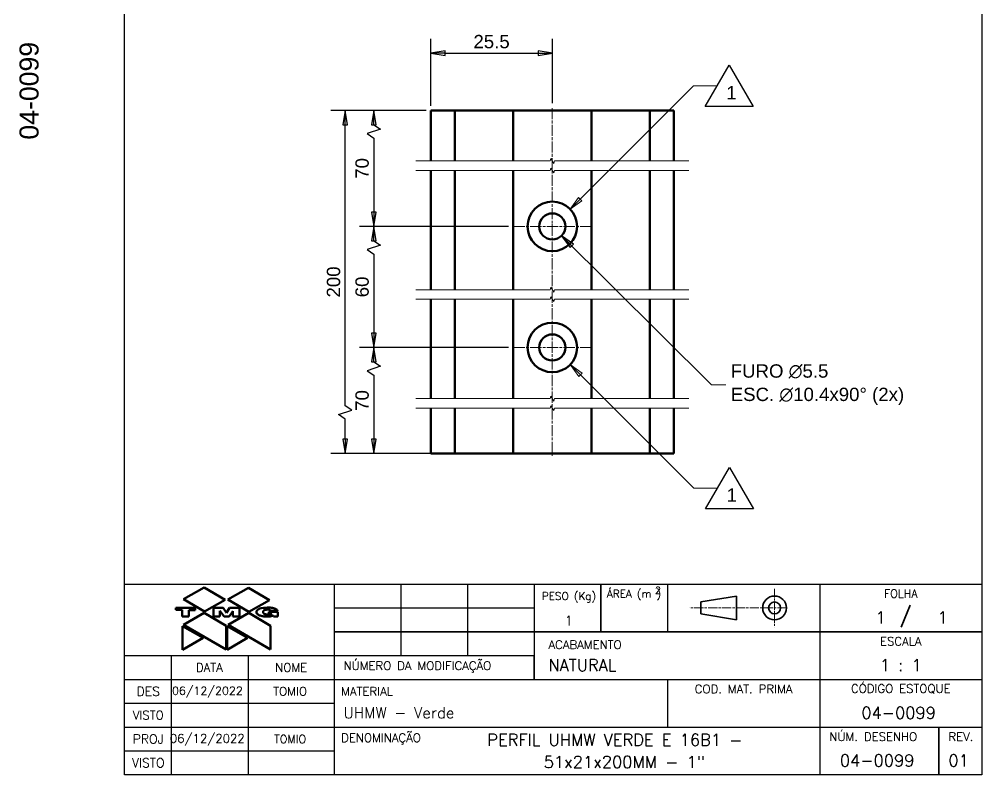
# Model space of a CAD drawing. Header units: millimetres. Extents: x 3 to 205, y 5 to 292.
# Drawn here: x 2.9 to 205, y 5 to 163.5 of the extents above; entities that cross this region are included whole.
import ezdxf
from ezdxf.enums import TextEntityAlignment as Align

# ---------------------------------------------------------------- set-up
doc = ezdxf.new("R2010")
doc.units = ezdxf.units.MM
doc.linetypes.add('CHAIN', pattern=[0.7087, 0.4724, -0.0591, 0.1181, -0.0591])
doc.linetypes.add('LONG_DASH_DOTTED', pattern=[0.3543, 0.2362, -0.0295, 0.0591, -0.0295])
for name, color, linetype, lineweight in [('BORDA', 7, 'Continuous', 25), ('COTAS', 7, 'Continuous', 25), ('LEGENDA', 7, 'Continuous', 35)]:
    doc.layers.add(name, color=color, linetype=linetype, lineweight=lineweight)
for name, color, linetype, lineweight, true_color in [('CENTRO', 5, 'LONG_DASH_DOTTED', 9, 0x0000ff), ('CENTRO - LAT', 5, 'LONG_DASH_DOTTED', 9, 0x0000ff), ('CONTORNO', 1, 'Continuous', 50, 0xff0000), ('RUPTURA', 5, 'Continuous', 9, 0x0000ff)]:
    doc.layers.add(name, color=color, linetype=linetype, lineweight=lineweight, true_color=true_color)
doc.styles.add('Estilo de texto47', font='Simplex.shx')
doc.styles.add('Estilo de texto49', font='Simplex.shx')
doc.styles.add('Estilo de texto51', font='Simplex.shx')
doc.styles.add('Estilo de texto54', font='arial.ttf')
doc.styles.add('Estilo de texto58', font='Simplex.shx')
doc.styles.add('Estilo de texto83', font='Simplex.shx')
doc.styles.add('SELGRON - COTAS', font='arial.ttf')
doc.styles.add('SELGRON - LEGENDA', font='Simplex.shx')
doc.dimstyles.new('Selgron', dxfattribs={"dimtxt": 2.8, "dimasz": 3, "dimexe": 3, "dimexo": 1, "dimgap": 1, "dimtad": 1, "dimtoh": 1, "dimdec": 1, "dimdsep": 46, "dimtxsty": 'SELGRON - COTAS', "dimblk": 'Filled-1', "dimcen": 0.09, "dimdle": 12, "dimclrd": 256, "dimclre": 256, "dimclrt": 7, "dimazin": 3, "dimtfac": 0.678571, "dimtmove": 0, "dimatfit": 3, "dimldrblk": 'Filled-1', "dimfxl": 0, "dimtolj": 1, "dimlwd": 25, "dimlwe": 25, "dimarcsym": 0})
doc.dimstyles.new('Selgron$7', dxfattribs={"dimtxt": 2.8, "dimasz": 3, "dimexe": 3, "dimexo": 1, "dimgap": 1, "dimtad": 1, "dimtoh": 1, "dimdec": 1, "dimdsep": 46, "dimtxsty": 'SELGRON - COTAS', "dimblk": 'Filled-1', "dimcen": 0.09, "dimdle": 12, "dimclrd": 7, "dimclre": 256, "dimclrt": 7, "dimazin": 3, "dimtfac": 0.678571, "dimtmove": 0, "dimatfit": 3, "dimldrblk": 'Filled-1', "dimfxl": 0, "dimtolj": 1, "dimlwd": 0, "dimlwe": 25, "dimarcsym": 0})

# ---------------------------------------------------------------- blocks, each defined once
blk = doc.blocks.new('Bordas BORDA A4')
at = {"layer": 'BORDA', "lineweight": 30}
for p, q in [((25, 5), (25, 292)), ((205, 292), (205, 5)), ((205, 5), (25, 5))]:
    blk.add_line(p, q, dxfattribs=at)
at = {"layer": 'CONTORNO', "color": 7, "style": 'Estilo de texto54'}
blk.add_attdef('STOCK_NUMBER_001', (6.97, 138.26), '', height=4, rotation=90, dxfattribs=at)
blk = doc.blocks.new('Blocos de títulos LEGENDA SELGRON')
at = {"layer": 'CENTRO', "ltscale": 7.526578}
blk.add_line((288.11, 94.53), (288.11, 86.53), dxfattribs=at)
at = {"layer": 'CENTRO', "ltscale": 8.216806}
blk.add_line((290.65, 90.53), (270.27, 90.53), dxfattribs=at)
at = {"layer": 'CONTORNO', "color": 7}
for p, q in [((164.01, 92.36), (168.34, 94.82)), ((168.34, 94.82), (172.79, 92.22)), ((173.29, 92.29), (177.63, 94.75)), ((177.63, 94.75), (182.08, 92.16)), ((164.01, 92.36), (168.45, 89.76)), ((168.45, 89.76), (172.79, 92.22)), ((173.29, 92.29), (177.74, 89.69)), ((177.74, 89.69), (182.08, 92.16)), ((162.41, 90.58), (162.41, 90.12)), ((166.47, 90.58), (162.41, 90.58)), ((162.41, 90.12), (163.71, 90.12)), ((163.71, 90.12), (163.71, 88.77)), ((164.01, 87.01), (168.34, 89.47)), ((165.15, 88.77), (165.15, 90.09)), ((165.15, 90.09), (166.47, 90.09)), ((166.47, 90.09), (166.47, 90.58)), ((168.34, 89.47), (172.95, 86.79)), ((170.32, 88.77), (170.32, 90.58)), ((170.32, 90.58), (172.34, 90.58)), ((171.67, 88.77), (171.67, 89.91)), ((171.67, 89.91), (172.52, 88.77)), ((172.34, 90.58), (173.02, 89.53)), ((173.02, 89.53), (173.7, 90.58)), ((173.36, 87.01), (177.69, 89.47)), ((173.62, 88.77), (174.39, 89.87)), ((173.7, 90.58), (175.76, 90.58)), ((174.39, 89.87), (174.39, 88.77)), ((175.76, 88.77), (175.76, 90.58)), ((177.69, 89.47), (182.3, 86.79)), ((179.32, 89.76), (179.3, 89.67)), ((179.3, 89.67), (179.32, 89.54)), ((179.39, 89.91), (179.32, 89.76)), ((179.32, 89.54), (179.39, 89.36)), ((179.5, 90.07), (179.39, 89.91)), ((179.39, 89.36), (179.48, 89.25)), ((179.48, 89.25), (179.65, 89.12)), ((179.68, 90.21), (179.5, 90.07)), ((179.65, 89.12), (179.85, 89.01)), ((179.83, 90.29), (179.68, 90.21)), ((180.01, 90.38), (179.83, 90.29)), ((179.85, 89.01), (179.96, 88.97)), ((179.96, 88.97), (180.12, 88.92)), ((180.34, 90.49), (180.01, 90.38)), ((180.12, 88.92), (180.31, 88.86)), ((180.83, 90.57), (180.34, 90.49)), ((180.73, 89.72), (180.75, 89.8)), ((180.73, 89.61), (180.73, 89.72)), ((180.75, 89.52), (180.73, 89.61)), ((180.75, 89.8), (180.8, 89.91)), ((180.82, 89.43), (180.75, 89.52)), ((180.8, 89.91), (180.86, 89.98)), ((180.89, 89.36), (180.82, 89.43)), ((181.1, 90.58), (180.83, 90.57)), ((180.86, 89.98), (180.97, 90.07)), ((180.97, 89.3), (180.89, 89.36)), ((180.97, 90.07), (181.11, 90.11)), ((181.08, 89.25), (180.97, 89.3)), ((181.24, 89.21), (181.08, 89.25)), ((181.59, 90.61), (181.1, 90.58)), ((181.11, 90.11), (181.33, 90.16)), ((181.46, 89.17), (181.24, 89.21)), ((181.33, 90.16), (181.63, 90.18)), ((181.68, 89.14), (181.46, 89.17)), ((181.99, 90.62), (181.59, 90.61)), ((181.63, 90.18), (181.9, 90.18)), ((181.81, 89.14), (181.68, 89.14)), ((181.94, 89.14), (181.81, 89.14)), ((181.9, 90.18), (182.01, 90.16)), ((181.92, 89.74), (181.92, 89.36)), ((183.81, 89.74), (181.92, 89.74)), ((181.92, 89.36), (182.54, 89.36)), ((182.1, 89.17), (181.94, 89.14)), ((182.18, 90.6), (181.99, 90.62)), ((182.01, 90.16), (182.12, 90.11)), ((182.23, 89.19), (182.1, 89.17)), ((182.12, 90.11), (182.21, 90.08)), ((182.38, 90.57), (182.18, 90.6)), ((182.21, 90.08), (182.32, 90)), ((182.36, 89.23), (182.23, 89.19)), ((182.32, 90), (182.38, 89.91)), ((182.45, 89.28), (182.36, 89.23)), ((182.58, 90.55), (182.38, 90.57)), ((182.38, 89.91), (183.75, 89.91)), ((182.54, 89.36), (182.45, 89.28)), ((182.69, 90.53), (182.58, 90.55)), ((182.82, 90.51), (182.69, 90.53)), ((182.69, 88.88), (182.87, 88.95)), ((182.95, 90.46), (182.82, 90.51)), ((182.87, 88.95), (182.89, 88.77)), ((183.04, 90.44), (182.95, 90.46)), ((183.13, 90.42), (183.04, 90.44)), ((183.24, 90.38), (183.13, 90.42)), ((183.33, 90.33), (183.24, 90.38)), ((183.42, 90.29), (183.33, 90.33)), ((183.48, 90.25), (183.42, 90.29)), ((183.55, 90.2), (183.48, 90.25)), ((183.64, 90.13), (183.55, 90.2)), ((183.68, 90.07), (183.64, 90.13)), ((183.72, 90), (183.68, 90.07)), ((183.75, 89.96), (183.72, 90)), ((183.75, 89.91), (183.75, 89.96)), ((183.81, 88.77), (183.81, 89.74)), ((163.71, 88.77), (165.15, 88.77)), ((164.01, 87.01), (172.95, 81.81)), ((170.32, 88.77), (171.67, 88.77)), ((172.52, 88.77), (173.62, 88.77)), ((173.36, 87.01), (182.3, 81.81)), ((174.39, 88.77), (175.76, 88.77)), ((180.31, 88.86), (180.49, 88.81)), ((180.49, 88.81), (180.69, 88.79)), ((180.69, 88.79), (180.84, 88.77)), ((180.84, 88.77), (181.11, 88.75)), ((181.11, 88.75), (181.33, 88.73)), ((181.33, 88.73), (181.41, 88.73)), ((181.41, 88.73), (181.63, 88.73)), ((181.63, 88.73), (181.85, 88.73)), ((181.85, 88.73), (182.21, 88.77)), ((182.21, 88.77), (182.43, 88.79)), ((182.43, 88.79), (182.69, 88.88)), ((182.89, 88.77), (183.81, 88.77)), ((163.83, 86.68), (163.83, 81.73)), ((168.12, 84.26), (163.83, 86.68)), ((172.95, 86.79), (172.95, 81.81)), ((173.18, 86.68), (173.18, 81.73)), ((177.47, 84.26), (173.18, 86.68)), ((182.3, 86.79), (182.3, 81.81)), ((163.83, 81.73), (168.12, 84.26)), ((173.18, 81.73), (177.47, 84.26))]:
    blk.add_line(p, q, dxfattribs=at)
at = {"layer": 'LEGENDA', "lineweight": 30}
for p, q in [((151.61, 95.53), (331.61, 95.53)), ((151.61, 55.53), (151.61, 95.53)), ((195.61, 95.53), (195.61, 55.53)), ((209.61, 95.53), (209.61, 80.53)), ((223.61, 95.53), (223.61, 80.53)), ((237.61, 95.53), (237.61, 80.53)), ((265.61, 95.53), (265.61, 85.53)), ((297.61, 95.53), (297.61, 55.53)), ((331.61, 95.53), (331.61, 55.53)), ((195.61, 90.53), (237.61, 90.53)), ((151.61, 80.53), (195.61, 80.53)), ((161.44, 80.53), (161.44, 55.53)), ((177.61, 80.53), (177.61, 55.53)), ((195.61, 80.53), (237.61, 80.53)), ((151.61, 75.53), (195.61, 75.53)), ((195.61, 75.53), (331.61, 75.53)), ((265.61, 75.53), (265.61, 65.53)), ((151.61, 70.53), (195.61, 70.53)), ((151.61, 65.53), (195.61, 65.53)), ((195.61, 65.53), (331.61, 65.53)), ((151.61, 60.53), (195.61, 60.53)), ((331.61, 55.53), (151.61, 55.53))]:
    blk.add_line(p, q, dxfattribs=at)
at = {"layer": 'LEGENDA'}
for p, q in [((251.61, 95.53), (251.61, 85.53)), ((272.61, 91.78), (280.11, 93.03)), ((280.11, 93.03), (280.11, 88.03)), ((272.61, 89.28), (272.61, 91.78)), ((316.61, 91.14), (314.67, 86.53)), ((280.11, 88.03), (272.61, 89.28)), ((195.61, 85.53), (237.61, 85.53)), ((251.61, 85.53), (237.61, 85.53)), ((251.61, 85.53), (265.61, 85.53)), ((265.61, 85.53), (331.61, 85.53)), ((237.61, 80.53), (237.61, 75.53)), ((322.61, 65.53), (322.61, 55.53))]:
    blk.add_line(p, q, dxfattribs=at)
for radius in [2.5, 1.25]:
    blk.add_circle((288.11, 90.53), radius, dxfattribs=at)
at = {"layer": 'CONTORNO', "color": 7, "style": 'SELGRON - LEGENDA'}
for s, insert, char_height, attachment_point in [('\\FSimplex|b0|i0;{\\H1.5000;2}', (263.61, 94.23), 1.5, 5), ('\\FSimplex|b0|i0;{\\H1.6000;ÁREA (m )}', (258.61, 93.23), 1.6, 5), ('\\FSimplex|b0|i0;{\\H1.7000;FOLHA}', (314.61, 93.53), 1.7, 5), ('\\FSimplex|b0|i0;{\\H1.8000;ACABAMENTO}', (240.64, 82.82), 1.8, 4), ('\\FSimplex|b0|i0;{\\H1.8000;ESCALA}', (314.61, 83.53), 1.8, 5), ('\\FSimplex|b0|i0;{\\H1.8000;DATA}', (169.44, 78.03), 1.8, 5), ('\\FSimplex|b0|i0;{\\H1.8000;NOME}', (186.61, 78.03), 1.8, 5), ('\\FSimplex|b0|i0;{\\H1.8000;NÚMERO DA MODIFICAÇÃO}', (197.61, 78.17), 1.8, 4), ('\\FSimplex|b0|i0;{\\H1.8000;CÓDIGO ESTOQUE}', (314.61, 73.53), 1.8, 5), ('\\FSimplex|b0|i0;{\\H1.8000;COD. MAT. PRIMA}', (281.61, 73.53), 1.8, 5), ('\\FSimplex|b0|i0;{\\H1.8000;VISTO}', (156.61, 68.03), 1.8, 5), ('\\FSimplex|b0|i0;{\\H1.8000;NÚM. DESENHO}', (299.61, 63.53), 1.8, 4), ('\\FSimplex|b0|i0;{\\H1.8000;DENOMINAÇÃO}', (197.11, 63.03), 1.8, 4), ('\\FSimplex|b0|i0;{\\H1.8000;REV.}', (324.61, 63.53), 1.8, 4)]:
    blk.add_mtext(s, dxfattribs=dict(at, insert=insert, char_height=char_height, attachment_point=attachment_point))
at = {"layer": 'CONTORNO', "color": 7, "insert": (244.95, 92.75), "char_height": 1.6, "attachment_point": 5, "line_spacing_factor": 3.75, "style": 'SELGRON - LEGENDA'}
blk.add_mtext('\\FSimplex|b0|i0;{\\H1.6000;PESO (Kg)\\P}', dxfattribs=at)
at = {"layer": 'CONTORNO', "color": 7, "style": 'SELGRON - LEGENDA'}
for s, insert, char_height, width, attachment_point in [('\\FSimplex|b0|i0;{\\H1.9000;DES}', (156.61, 73.03), 1.9, 6.6594, 5), ('\\FSimplex|b0|i0;{\\H1.8000;MATERIAL}', (197.11, 73.03), 1.8, 12.5739, 4), ('\\FSimplex|b0|i0;{\\H1.9000;PROJ}', (156.61, 63.03), 1.9, 7.0803, 5), ('\\FSimplex|b0|i0;{\\H1.9000;VISTO}', (156.61, 58.03), 1.9, 7.7824, 5)]:
    blk.add_mtext(s, dxfattribs=dict(at, insert=insert, char_height=char_height, width=width, attachment_point=attachment_point))
at = {"layer": 'CONTORNO', "color": 7}
for tag, height, style, p in [('RLM_3', 1.8, 'Estilo de texto51', (202.61, 93.03)), ('RLM_6', 1.8, 'Estilo de texto51', (216.61, 93.03)), ('RLM_9', 1.8, 'Estilo de texto51', (230.61, 93.03)), ('RLM_2', 1.8, 'Estilo de texto51', (202.61, 88.03)), ('RLM_5', 1.8, 'Estilo de texto51', (216.61, 88.03)), ('RLM_8', 1.8, 'Estilo de texto51', (230.61, 88.03)), ('ÁREA', 2, 'Estilo de texto47', (258.61, 87.83)), ('RLM_1', 1.8, 'Estilo de texto51', (202.61, 83.03)), ('RLM_4', 1.8, 'Estilo de texto51', (216.61, 83.03)), ('RLM_7', 1.8, 'Estilo de texto51', (230.61, 83.03))]:
    blk.add_attdef(tag, text='', height=height, dxfattribs=dict(at, style=style)).set_placement(p, align=Align.MIDDLE_CENTER)
for tag, p, height, style in [('Sheet_number_001', (309.31, 87.28), 2.5, 'SELGRON - LEGENDA'), ('Number_of_sheets_001', (322.31, 87.28), 2.5, 'SELGRON - LEGENDA'), ('PESO_001', (244.02, 86.88), 2, 'Estilo de texto47'), ('ACABAMENTO_001', (240.61, 77.29), 2.49, 'Estilo de texto83'), ('ESCALA_001', (310.2, 77.28), 2.5, 'SELGRON - LEGENDA'), ('CHECKED_DATE_001', (161.59, 72.31), 1.7, 'Estilo de texto49'), ('DESIGNER_001', (182.84, 72.13), 1.8, 'Estilo de texto51'), ('MATERIAL_001', (197.61, 67.38), 2.3, 'Estilo de texto58'), ('STOCK_NUMBER_001', (306.33, 67.28), 2.5, 'SELGRON - LEGENDA'), ('ENG_APPROVAL_DATE_001', (161.13, 62.26), 1.8, 'Estilo de texto51'), ('PROJECT_001', (183.05, 62.18), 1.7, 'Estilo de texto49'), ('DESCRIPTION_001', (227.79, 61.61), 2.5, 'SELGRON - LEGENDA'), ('DESCRIPTION_002', (239.63, 56.96), 2.5, 'SELGRON - LEGENDA'), ('PART_NUMBER_001', (301.83, 57.28), 2.5, 'SELGRON - LEGENDA'), ('REVISION_NUMBER_001', (324.61, 57.28), 2.5, 'SELGRON - LEGENDA')]:
    blk.add_attdef(tag, p, '', height=height, dxfattribs=dict(at, style=style))
blk = doc.blocks.new('Filled-1')
at = {"color": 0}
for p, q in [((0, 0), (-1, 0.167)), ((-1, 0.167), (-1, -0.167)), ((-1, 0), (0, 0)), ((-1, -0.167), (0, 0))]:
    blk.add_line(p, q, dxfattribs=at)
at = {"color": 0, "flags": 128}
blk.add_lwpolyline([(-1, -0.167), (0, 0), (-1, 0.167), (-1, -0.167)], dxfattribs=at)
at = {"color": 0}
blk.add_solid([(-1, -0.167), (0, 0), (-1, 0.167), (-1, -0.167)], dxfattribs=at)
blk = doc.blocks.new('*D10')
at = {"layer": 'COTAS', "linetype": 'Continuous', "lineweight": 25, "transparency": 16777216}
for p, q in [((88.34, 144.38), (68.34, 144.38)), ((71.34, 82.42), (71.34, 141.38)), ((69.94, 80.55), (72.74, 81.49)), ((72.74, 81.49), (71.34, 82.42)), ((71.34, 79.62), (69.94, 80.55)), ((71.34, 75.43), (71.34, 79.62)), ((88.34, 72.43), (68.34, 72.43))]:
    blk.add_line(p, q, dxfattribs=at)
at = {"layer": 'Defpoints', "color": 0, "linetype": 'Continuous', "transparency": 16777216}
for p in [(71.34, 144.38), (89.34, 144.38), (89.34, 72.43)]:
    blk.add_point(p, dxfattribs=at)
at = {"layer": 'COTAS', "linetype": 'Continuous', "lineweight": 25, "transparency": 16777216, "xscale": 3, "yscale": 3, "zscale": 3}
for p, rotation in [((71.34, 144.38), 90), ((71.34, 72.43), 270)]:
    blk.add_blockref('Filled-1', p, dxfattribs=dict(at, rotation=rotation))
at = {"layer": 'COTAS', "color": 7, "linetype": 'Continuous', "lineweight": 25, "transparency": 16777216, "insert": (68.91, 108.39), "char_height": 2.8, "attachment_point": 5, "rotation": 90, "style": 'SELGRON - COTAS'}
blk.add_mtext('\\A1;200', dxfattribs=at)
blk = doc.blocks.new('*D16')
at = {"layer": 'COTAS', "linetype": 'Continuous', "lineweight": 25, "transparency": 16777216}
for p, q in [((88.34, 144.38), (74.34, 144.38)), ((78.74, 140.44), (75.94, 139.51)), ((75.94, 139.51), (77.34, 138.58)), ((77.34, 141.38), (78.74, 140.44)), ((77.34, 138.58), (77.34, 123.04)), ((105.64, 120.04), (74.34, 120.04))]:
    blk.add_line(p, q, dxfattribs=at)
at = {"layer": 'Defpoints', "color": 0, "linetype": 'Continuous', "transparency": 16777216}
for p in [(89.34, 144.38), (77.34, 120.04), (106.64, 120.04)]:
    blk.add_point(p, dxfattribs=at)
at = {"layer": 'COTAS', "linetype": 'Continuous', "lineweight": 25, "transparency": 16777216, "xscale": 3, "yscale": 3, "zscale": 3}
for p, rotation in [((77.34, 144.38), 90), ((77.34, 120.04), 270)]:
    blk.add_blockref('Filled-1', p, dxfattribs=dict(at, rotation=rotation))
at = {"layer": 'COTAS', "color": 7, "linetype": 'Continuous', "lineweight": 25, "transparency": 16777216, "insert": (74.91, 132.22), "char_height": 2.8, "attachment_point": 5, "rotation": 90, "style": 'SELGRON - COTAS'}
blk.add_mtext('\\A1;70', dxfattribs=at)
blk = doc.blocks.new('*D17')
at = {"layer": 'COTAS', "linetype": 'Continuous', "lineweight": 25, "transparency": 16777216}
for p, q in [((105.64, 120.04), (74.34, 120.04)), ((78.74, 116.11), (75.94, 115.18)), ((77.34, 117.04), (78.74, 116.11)), ((75.94, 115.18), (77.34, 114.24)), ((77.34, 114.24), (77.34, 97.65)), ((105.64, 94.65), (74.34, 94.65))]:
    blk.add_line(p, q, dxfattribs=at)
at = {"layer": 'Defpoints', "color": 0, "linetype": 'Continuous', "transparency": 16777216}
for p in [(106.64, 120.04), (77.34, 94.65), (106.64, 94.65)]:
    blk.add_point(p, dxfattribs=at)
at = {"layer": 'COTAS', "linetype": 'Continuous', "lineweight": 25, "transparency": 16777216, "xscale": 3, "yscale": 3, "zscale": 3}
for p, rotation in [((77.34, 120.04), 90), ((77.34, 94.65), 270)]:
    blk.add_blockref('Filled-1', p, dxfattribs=dict(at, rotation=rotation))
at = {"layer": 'COTAS', "color": 7, "linetype": 'Continuous', "lineweight": 25, "transparency": 16777216, "insert": (74.91, 107.35), "char_height": 2.8, "attachment_point": 5, "rotation": 90, "style": 'SELGRON - COTAS'}
blk.add_mtext('\\A1;60', dxfattribs=at)
blk = doc.blocks.new('*D18')
at = {"layer": 'COTAS', "linetype": 'Continuous', "lineweight": 25, "transparency": 16777216}
for p, q in [((105.64, 94.65), (74.34, 94.65)), ((77.34, 91.65), (78.74, 90.71)), ((78.74, 90.71), (75.94, 89.78)), ((75.94, 89.78), (77.34, 88.85)), ((77.34, 88.85), (77.34, 75.43)), ((105.59, 72.43), (74.34, 72.43))]:
    blk.add_line(p, q, dxfattribs=at)
at = {"layer": 'Defpoints', "color": 0, "linetype": 'Continuous', "transparency": 16777216}
for p in [(106.64, 94.65), (77.34, 72.43), (106.59, 72.43)]:
    blk.add_point(p, dxfattribs=at)
at = {"layer": 'COTAS', "linetype": 'Continuous', "lineweight": 25, "transparency": 16777216, "xscale": 3, "yscale": 3, "zscale": 3}
for p, rotation in [((77.34, 94.65), 90), ((77.34, 72.43), 270)]:
    blk.add_blockref('Filled-1', p, dxfattribs=dict(at, rotation=rotation))
at = {"layer": 'COTAS', "color": 7, "linetype": 'Continuous', "lineweight": 25, "transparency": 16777216, "insert": (74.91, 83.53), "char_height": 2.8, "attachment_point": 5, "rotation": 90, "style": 'SELGRON - COTAS'}
blk.add_mtext('\\A1;70', dxfattribs=at)
blk = doc.blocks.new('Identificador de revisão1')
at = {"layer": 'COTAS', "color": 7, "linetype": 'Continuous', "lineweight": 5}
for p, q in [((120.73, 88.94), (118.6, 91.06)), ((121.08, 89.29), (118.6, 91.06)), ((118.6, 91.06), (120.37, 88.58)), ((120.37, 88.58), (121.08, 89.29)), ((120.73, 88.94), (144.53, 65.14)), ((144.53, 65.14), (149.54, 65.14))]:
    blk.add_line(p, q, dxfattribs=at)
at = {"layer": 'COTAS'}
for p, q in [((147.03, 60.78), (152.06, 69.49)), ((152.06, 69.49), (157.09, 60.78)), ((157.09, 60.78), (147.03, 60.78))]:
    blk.add_line(p, q, dxfattribs=at)
at = {"layer": 'COTAS', "color": 7, "linetype": 'Continuous', "lineweight": 5, "flags": 128}
blk.add_lwpolyline([(121.08, 89.29), (118.6, 91.06), (120.37, 88.58), (121.08, 89.29)], dxfattribs=at)
at = {"layer": 'COTAS', "color": 7}
blk.add_solid([(121.08, 89.29), (118.6, 91.06), (120.37, 88.58), (121.08, 89.29)], dxfattribs=at)
at = {"layer": 'COTAS', "color": 7, "insert": (151.42, 62.28), "char_height": 2.8, "attachment_point": 7, "style": 'SELGRON - COTAS'}
blk.add_mtext('1', dxfattribs=at)
blk = doc.blocks.new('Identificador de revisão2')
at = {"layer": 'COTAS'}
for p, q in [((146.96, 145.19), (151.99, 153.91)), ((151.99, 153.91), (157.02, 145.19)), ((157.02, 145.19), (146.96, 145.19))]:
    blk.add_line(p, q, dxfattribs=at)
at = {"layer": 'COTAS', "color": 7, "linetype": 'Continuous', "lineweight": 5}
for p, q in [((120.69, 125.79), (144.46, 149.55)), ((144.46, 149.55), (149.47, 149.55)), ((120.34, 126.14), (118.57, 123.66)), ((120.69, 125.79), (118.57, 123.66)), ((118.57, 123.66), (121.05, 125.43)), ((121.05, 125.43), (120.34, 126.14))]:
    blk.add_line(p, q, dxfattribs=at)
at = {"layer": 'COTAS', "color": 7, "linetype": 'Continuous', "lineweight": 5, "flags": 128}
blk.add_lwpolyline([(120.34, 126.14), (118.57, 123.66), (121.05, 125.43), (120.34, 126.14)], dxfattribs=at)
at = {"layer": 'COTAS', "color": 7}
blk.add_solid([(120.34, 126.14), (118.57, 123.66), (121.05, 125.43), (120.34, 126.14)], dxfattribs=at)
at = {"layer": 'COTAS', "color": 7, "insert": (151.35, 146.69), "char_height": 2.8, "attachment_point": 7, "style": 'SELGRON - COTAS'}
blk.add_mtext('1', dxfattribs=at)
blk = doc.blocks.new('*D22')
at = {"layer": 'COTAS', "linetype": 'Continuous', "lineweight": 25, "transparency": 16777216}
for p, q in [((89.34, 145.38), (89.34, 159.38)), ((114.84, 145.88), (114.84, 159.38)), ((92.34, 156.38), (111.84, 156.38))]:
    blk.add_line(p, q, dxfattribs=at)
at = {"layer": 'Defpoints', "color": 0, "linetype": 'Continuous', "transparency": 16777216}
for p in [(114.84, 156.38), (89.34, 144.38), (114.84, 144.88)]:
    blk.add_point(p, dxfattribs=at)
at = {"layer": 'COTAS', "linetype": 'Continuous', "lineweight": 25, "transparency": 16777216, "xscale": 3, "yscale": 3, "zscale": 3, "rotation": 180}
blk.add_blockref('Filled-1', (89.34, 156.38), dxfattribs=at)
at = {"layer": 'COTAS', "linetype": 'Continuous', "lineweight": 25, "transparency": 16777216, "xscale": 3, "yscale": 3, "zscale": 3}
blk.add_blockref('Filled-1', (114.84, 156.38), dxfattribs=at)
at = {"layer": 'COTAS', "color": 7, "linetype": 'Continuous', "lineweight": 25, "transparency": 16777216, "insert": (102.08, 158.81), "char_height": 2.8, "attachment_point": 5, "style": 'SELGRON - COTAS'}
blk.add_mtext('\\A1;25.5', dxfattribs=at)

msp = doc.modelspace()

# ---------------------------------------------------------------- linework, layer by layer
at = {"layer": 'CENTRO', "linetype": 'CHAIN', "ltscale": 4.93862}
for p, q in [((123.039, 120.043), (106.639, 120.043)), ((123.039, 94.646), (106.639, 94.646))]:
    msp.add_line(p, q, dxfattribs=at)
at = {"layer": 'CENTRO', "linetype": 'CHAIN', "ltscale": 0.555425}
msp.add_line((114.839, 120.543), (114.839, 119.543), dxfattribs=at)
at = {"layer": 'CENTRO', "linetype": 'CHAIN', "ltscale": 0.655814}
msp.add_line((114.839, 95.327), (114.839, 94.146), dxfattribs=at)
at = {"layer": 'CENTRO - LAT', "linetype": 'CHAIN', "ltscale": 4.93862}
msp.add_line((114.839, 144.876), (114.839, 71.925), dxfattribs=at)
at = {"layer": 'CONTORNO'}
for p, q in [((94.339, 144.376), (89.339, 144.376)), ((89.339, 133.782), (89.339, 144.376)), ((106.589, 144.376), (94.339, 144.376)), ((94.339, 144.376), (94.339, 133.782)), ((123.089, 144.376), (106.589, 144.376)), ((106.589, 144.376), (106.589, 133.782)), ((123.089, 144.376), (123.089, 133.782)), ((135.339, 144.376), (123.089, 144.376)), ((135.339, 144.376), (135.339, 133.782)), ((140.339, 144.376), (135.339, 144.376)), ((140.339, 144.376), (140.339, 133.782)), ((89.339, 106.77), (89.339, 131.782)), ((94.339, 131.782), (94.339, 106.77)), ((106.589, 131.782), (106.589, 106.77)), ((123.089, 131.782), (123.089, 106.77)), ((135.339, 131.782), (135.339, 106.77)), ((140.339, 131.782), (140.339, 106.77)), ((89.339, 83.907), (89.339, 104.77)), ((94.339, 104.77), (94.339, 83.907)), ((106.589, 104.77), (106.589, 83.907)), ((123.089, 104.77), (123.089, 83.907)), ((135.339, 104.77), (135.339, 83.907)), ((140.339, 104.77), (140.339, 83.907)), ((89.339, 72.425), (89.339, 81.907)), ((94.339, 81.907), (94.339, 72.425)), ((106.589, 81.907), (106.589, 72.425)), ((123.089, 81.907), (123.089, 72.425)), ((135.339, 81.907), (135.339, 72.425)), ((140.339, 81.907), (140.339, 72.425)), ((89.339, 72.425), (94.339, 72.425)), ((94.339, 72.425), (106.589, 72.425)), ((106.589, 72.425), (123.089, 72.425)), ((123.089, 72.425), (135.339, 72.425)), ((135.339, 72.425), (140.339, 72.425))]:
    msp.add_line(p, q, dxfattribs=at)
for centre, radius in [((114.839, 120.043), 5.2), ((114.839, 120.043), 2.75), ((114.839, 94.646), 5.2), ((114.839, 94.646), 2.75)]:
    msp.add_circle(centre, radius, dxfattribs=at)
at = {"layer": 'RUPTURA', "flags": 128}
for points in [[(86.164, 133.782), (114.416, 133.782), (114.55, 134.282), (115.128, 133.282), (115.262, 133.782), (143.514, 133.782)], [(86.164, 131.782), (114.416, 131.782), (114.55, 132.282), (115.128, 131.282), (115.262, 131.782), (143.514, 131.782)], [(86.164, 106.77), (114.416, 106.77), (114.55, 107.27), (115.128, 106.27), (115.262, 106.77), (143.514, 106.77)], [(86.164, 104.77), (114.416, 104.77), (114.55, 105.27), (115.128, 104.27), (115.262, 104.77), (143.514, 104.77)], [(86.164, 83.907), (114.416, 83.907), (114.55, 84.407), (115.128, 83.407), (115.262, 83.907), (143.514, 83.907)], [(86.164, 81.907), (114.416, 81.907), (114.55, 82.407), (115.128, 81.407), (115.262, 81.907), (143.514, 81.907)]]:
    msp.add_lwpolyline(points, dxfattribs=at)

# ---------------------------------------------------------------- block references
for name, p, values in [('Bordas BORDA A4', (0, 0), {'STOCK_NUMBER_001': '04-0099'}), ('Blocos de títulos LEGENDA SELGRON', (-126.608, -50.534), {'PART_NUMBER_001': '04-0099', 'STOCK_NUMBER_001': '04-0099', 'ESCALA_001': '1 : 1', 'MATERIAL_001': 'UHMW - Verde', 'DESCRIPTION_001': 'PERFIL UHMW VERDE E 16B1 -', 'DESIGNER_001': 'TOMIO', 'PROJECT_001': 'TOMIO', 'CHECKED_DATE_001': '06/12/2022', 'ENG_APPROVAL_DATE_001': '06/12/2022', 'REVISION_NUMBER_001': '01', 'Number_of_sheets_001': '1', 'Sheet_number_001': '1', 'PESO_001': '1', 'ACABAMENTO_001': 'NATURAL', 'DESCRIPTION_002': '51x21x200MM - 1"'})]:
    msp.add_blockref(name, p).add_auto_attribs(values)
at = {"layer": 'COTAS'}
for name in ['Identificador de revisão2', 'Identificador de revisão1']:
    msp.add_blockref(name, (0, 0), dxfattribs=at)

# ---------------------------------------------------------------- texts
at = {"layer": 'COTAS', "color": 7, "insert": (152.29, 86.839), "char_height": 2.8, "width": 37.02546, "attachment_point": 4, "line_spacing_factor": 1.05, "style": 'SELGRON - COTAS'}
msp.add_mtext('\\fArial|b0|i0;{\\H2.8000;FURO }\\fAIGDT|b0|i0;{\\H2.8000;n}\\fArial|b0|i0;{\\H2.8000;5.5\\PESC. }\\fAIGDT|b0|i0;{\\H2.8000;n}\\fArial|b0|i0;{\\H2.8000;10.4x90° (2x)}', dxfattribs=at)

# ---------------------------------------------------------------- dimensions: what is measured, and where the dimension line sits
at = {"layer": 'COTAS', "linetype": 'Continuous', "lineweight": 25}
dim = msp.add_linear_dim(base=(114.839, 156.376), p1=(89.339, 144.376), p2=(114.839, 144.876), dimstyle='Selgron', override={"dimgap": 1, "dimtoh": 0, "dimdec": 1, "dimtol": 0, "dimlim": 0, "dimtp": 0, "dimtm": 0, "dimtdec": 2, "dimtofl": 0, "dimatfit": 1}, dxfattribs=at)
dim.commit()
dim.dimension.update_dxf_attribs({"geometry": '*D22', "text_midpoint": (102.079, 156.376), "dimtype": 160})
for base, p1, p2, text, override, picture, middle in [((71.339, 144.376), (89.339, 72.425), (89.339, 144.376), '200', {"dimgap": 1, "dimtoh": 0, "dimdec": 1, "dimlfac": 2.779698, "dimtol": 0, "dimlim": 0, "dimtp": 0.05, "dimtm": 0, "dimtdec": 2, "dimtofl": 0, "dimatfit": 1}, '*D10', (71.339, 108.39)), ((77.339, 120.043), (89.339, 144.376), (106.639, 120.043), '70', {"dimgap": 1, "dimtoh": 0, "dimdec": 1, "dimlfac": 2.876826, "dimtol": 0, "dimlim": 0, "dimtp": 0, "dimtm": 0, "dimtdec": 2, "dimtofl": 0, "dimatfit": 1}, '*D16', (77.339, 132.219)), ((77.339, 94.646), (106.639, 120.043), (106.639, 94.646), '60', {"dimgap": 1, "dimtoh": 0, "dimdec": 1, "dimlfac": 2.36245, "dimtol": 0, "dimlim": 0, "dimtp": 0, "dimtm": 0, "dimtdec": 2, "dimtofl": 0, "dimatfit": 1}, '*D17', (77.339, 107.355)), ((77.339, 72.425), (106.639, 94.646), (106.589, 72.425), '70', {"dimgap": 1, "dimtoh": 0, "dimdec": 1, "dimlfac": 3.150242, "dimtol": 0, "dimlim": 0, "dimtp": 0, "dimtm": 0, "dimtdec": 2, "dimtofl": 0, "dimatfit": 1}, '*D18', (77.339, 83.526))]:
    dim = msp.add_linear_dim(base=base, p1=p1, p2=p2, angle=90, text=text, dimstyle='Selgron', override=override, dxfattribs=at)
    dim.commit()
    dim.dimension.update_dxf_attribs({"geometry": picture, "text_midpoint": middle, "dimtype": 160})

# ---------------------------------------------------------------- leaders
at = {"layer": 'COTAS', "color": 7, "linetype": 'Continuous', "lineweight": 5, "annotation_type": 0, "has_hookline": 1, "hookline_direction": 0, "text_width": 36.298}
msp.add_leader([(116.784, 118.099), (148.29, 86.839), (151.29, 86.839)], dimstyle='Selgron$7', override={"dimtad": 0}, dxfattribs=at)

doc.saveas('drawing.dxf')
